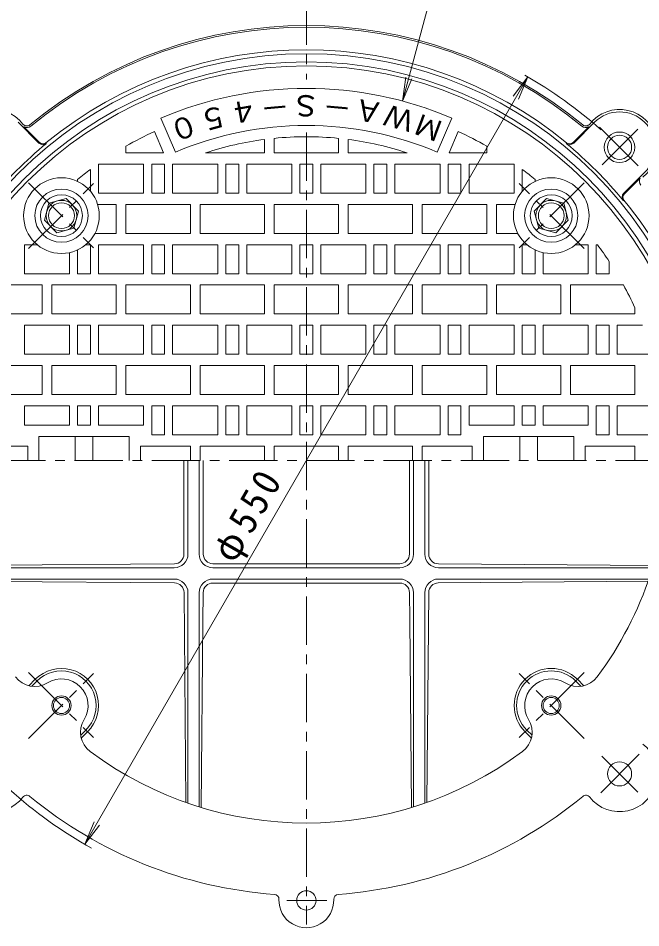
# Model space of a CAD drawing. Units: millimetres, scale not verified. Extents: x -589 to 461, y -801 to 845.
# Drawn here: x -228 to 158, y -9 to 555 of the extents above; entities that cross this region are included whole.
import ezdxf
from ezdxf.enums import TextEntityAlignment as Align

# ---------------------------------------------------------------- set-up
doc = ezdxf.new("R2010")
doc.units = ezdxf.units.MM
doc.header["$LTSCALE"] = 6
doc.linetypes.add('CHAIN1', pattern=[8, 5, -1, 1, -1])
doc.linetypes.add('CHAIN2', pattern=[12, 9, -1, 1, -1])
for name, color, linetype, lineweight in [('1-1_1-1ﾚｲﾔ', 2, 'Continuous', 18), ('1-2_1-2ﾚｲﾔ', 3, 'Continuous', 18), ('1-4_1-4ﾚｲﾔ', 7, 'Continuous', 18)]:
    doc.layers.add(name, color=color, linetype=linetype, lineweight=lineweight)
doc.styles.add('ＭＳ ゴシック', font='')
doc.styles.get('ＭＳ ゴシック').set_extended_font_data('MS Gothic')

msp = doc.modelspace()

# ---------------------------------------------------------------- linework, layer by layer
at = {"layer": '1-1_1-1ﾚｲﾔ'}
for p, q in [((-215.427, 477.913), (-228.341, 490.827)), ((-215.074, 478.267), (-224.787, 487.981)), ((116.187, 478.267), (125.901, 487.981)), ((116.541, 477.913), (129.455, 490.827)), ((147.653, 446.801), (160.567, 459.715)), ((148.007, 446.447), (157.72, 456.161))]:
    msp.add_line(p, q, dxfattribs=at)
at = {"layer": '1-1_1-1ﾚｲﾔ', "linetype": 'CHAIN2'}
for p, q in [((132.514, 487.768), (156.545, 463.737)), ((134.183, 464.443), (156.265, 486.525)), ((157.285, 98.636), (133.33, 74.682)), ((134.048, 97.326), (156.265, 75.108)), ((-61.478, 7.817), (-36.645, 7.817))]:
    msp.add_line(p, q, dxfattribs=at)
at = {"layer": '1-1_1-1ﾚｲﾔ'}
for centre, radius in [((145.011, 475.271), 9.5), ((145.011, 475.271), 7.5), ((-201.471, 128.789), 6), ((-201.471, 128.789), 5), ((102.585, 128.789), 6), ((102.585, 128.789), 5), ((145.011, 86.363), 7.5), ((-49.443, 7.817), 6)]:
    msp.add_circle(centre, radius, dxfattribs=at)
for centre, radius, start, end in [((-49.443, 280.817), 270, 50.52776, 129.47224), ((-49.443, 280.817), 269, 50.52773, 129.47226), ((-49.443, 280.817), 252.5, 0, 180), ((-49.443, 280.817), 255, 50.67221, 129.34225), ((-49.443, 280.817), 247.5, 0, 180), ((-243.898, 475.271), 23.5, 37.9129, 232.08699), ((145.011, 475.271), 23.5, 307.9129, 142.08699), ((145.011, 475.271), 22, 315, 135), ((-222.991, 491.554), 3, 217.91341, 309.47284), ((-222.991, 491.554), 4, 243.30704, 309.47284), ((124.104, 491.554), 4, 230.52716, 296.69296), ((124.104, 491.554), 3, 230.52716, 322.08659), ((-49.443, 280.817), 269, 49.69112, 49.69113), ((-49.443, 280.817), 254.5, 129.3278, 140.67221), ((-212.952, 480.388), 3.5, 225.00101, 309.32761), ((-212.952, 480.388), 3, 225.00101, 308.09975), ((114.066, 480.388), 3.5, 230.67239, 314.99899), ((-49.443, 280.817), 254.5, 39.32779, 50.67223), ((114.066, 480.388), 3, 230.67239, 314.99899), ((161.294, 454.364), 4, 153.30704, 219.47284), ((150.128, 444.326), 3.5, 135.00101, 219.32761), ((150.128, 444.326), 3, 135.00101, 218.09975), ((-49.443, 280.817), 255, 0, 39.34227), ((-49.443, 280.817), 225, 323.39368, 0), ((-218.021, 155.591), 15, 216.60628, 301.69508), ((-201.471, 128.789), 16.5, 328.30493, 121.69507), ((102.584, 128.789), 16.5, 58.30493, 211.69507), ((119.135, 155.591), 15, 238.30492, 323.39372), ((-174.669, 112.239), 15, 148.30492, 233.39372), ((75.783, 112.239), 15, 306.60628, 31.69508), ((-243.898, 86.363), 23.5, 127.9129, 322.08699), ((145.011, 86.363), 23.5, 217.9129, 52.08699), ((-49.443, 280.817), 225, 233.39368, 306.60634), ((-222.991, 70.079), 3, 50.52716, 142.08659), ((-49.443, 280.817), 270, 230.52774, 265.80157), ((-49.443, 280.817), 270, 274.19843, 309.47226), ((124.104, 70.079), 3, 37.91341, 129.47284), ((-69.43, 8.549), 3, 357.90131, 85.80125), ((-29.457, 8.549), 3, 94.19875, 182.09869), ((-49.443, 7.817), 17, 177.90071, 2.09929)]:
    msp.add_arc(centre, radius, start, end, dxfattribs=at)
at = {"layer": '1-2_1-2ﾚｲﾔ', "linetype": 'CHAIN1'}
for p, q in [((-49.443, 568.817), (-49.443, 517.437)), ((-49.443, 484.505), (-49.443, -7.183)), ((-221.87, 453.243), (-181.542, 412.916)), ((-221.87, 412.446), (-181.542, 452.774)), ((122.983, 453.243), (82.656, 412.916)), ((122.983, 412.446), (82.656, 452.774)), ((-337.443, 280.817), (238.557, 280.817)), ((-221.87, 149.187), (-181.542, 108.86)), ((-221.87, 108.39), (-181.542, 148.718)), ((122.983, 149.187), (82.656, 108.86)), ((122.983, 108.39), (82.656, 148.718))]:
    msp.add_line(p, q, dxfattribs=at)
at = {"layer": '1-2_1-2ﾚｲﾔ'}
for p, q in [((-130.715, 472.282), (-139.702, 493.453)), ((31.829, 472.282), (40.816, 493.453)), ((-138.123, 471.817), (-143.759, 485.095)), ((-69.443, 480.819), (-69.443, 471.817)), ((-29.443, 480.819), (-29.443, 471.817)), ((39.236, 471.817), (44.872, 485.095)), ((-161.443, 475.96), (-161.443, 471.817)), ((62.557, 475.96), (62.557, 471.817)), ((-138.123, 471.817), (-161.443, 471.817)), ((-69.443, 471.817), (-29.443, 471.817)), ((39.236, 471.817), (62.557, 471.817)), ((-150.443, 464.817), (-150.443, 446.817)), ((-137.443, 464.817), (-137.443, 446.817)), ((-104.443, 464.817), (-132.443, 464.817)), ((-132.443, 464.817), (-132.443, 446.817)), ((-104.443, 464.817), (-104.443, 446.817)), ((-91.443, 464.817), (-91.443, 446.817)), ((-58.443, 464.817), (-86.443, 464.817)), ((-86.443, 464.817), (-86.443, 446.817)), ((-58.443, 464.817), (-58.443, 446.817)), ((-53.443, 464.817), (-45.443, 464.817)), ((-53.443, 464.817), (-53.443, 446.817)), ((-45.443, 464.817), (-45.443, 446.817)), ((-40.443, 464.817), (-12.443, 464.817)), ((-40.443, 464.817), (-40.443, 446.817)), ((-12.443, 464.817), (-12.443, 446.817)), ((-7.443, 464.817), (-7.443, 446.817)), ((5.557, 464.817), (33.557, 464.817)), ((5.557, 464.817), (5.557, 446.817)), ((33.557, 464.817), (33.557, 446.817)), ((38.557, 464.817), (38.557, 446.817)), ((51.557, 464.817), (51.557, 446.817)), ((-183.443, 461.562), (-183.443, 447.919)), ((84.557, 461.562), (84.557, 447.919)), ((-191.443, 455.348), (-191.443, 454.097)), ((92.557, 455.348), (92.557, 454.098)), ((-150.443, 446.817), (-178.443, 446.817)), ((-137.443, 446.817), (-145.443, 446.817)), ((-104.443, 446.817), (-132.443, 446.817)), ((-91.443, 446.817), (-99.443, 446.817)), ((-58.443, 446.817), (-86.443, 446.817)), ((-53.443, 446.817), (-45.443, 446.817)), ((-40.443, 446.817), (-12.443, 446.817)), ((-7.443, 446.817), (0.557, 446.817)), ((5.557, 446.817), (33.557, 446.817)), ((38.557, 446.817), (46.557, 446.817)), ((51.557, 446.817), (79.557, 446.817)), ((-167.443, 439.817), (-179.029, 439.817)), ((-167.443, 439.817), (-167.443, 421.817)), ((-121.443, 439.817), (-121.443, 421.817)), ((-75.443, 439.817), (-75.443, 421.817)), ((-29.444, 439.817), (-29.444, 421.817)), ((16.556, 439.817), (16.556, 421.817)), ((22.557, 439.817), (22.557, 421.817)), ((68.557, 439.817), (68.557, 421.817)), ((68.557, 439.817), (80.143, 439.817)), ((-167.443, 421.817), (-180.72, 421.817)), ((-121.443, 421.817), (-161.443, 421.817)), ((-75.443, 421.817), (-115.443, 421.817)), ((-29.444, 421.817), (-69.444, 421.817)), ((16.556, 421.817), (-23.444, 421.817)), ((22.557, 421.817), (62.557, 421.817)), ((68.557, 421.817), (81.833, 421.817)), ((-224.443, 414.817), (-224.443, 396.817)), ((-216.546, 414.817), (-224.443, 414.817)), ((-183.443, 414.817), (-186.397, 414.817)), ((-183.443, 414.817), (-183.443, 396.817)), ((-150.443, 414.817), (-178.443, 414.817)), ((-178.443, 414.817), (-178.443, 396.817)), ((-150.443, 414.817), (-150.443, 396.817)), ((-137.443, 414.817), (-137.443, 396.817)), ((-132.443, 414.817), (-132.443, 396.817)), ((-132.443, 414.817), (-104.443, 414.817)), ((-104.443, 414.817), (-104.443, 396.817)), ((-91.443, 414.817), (-91.443, 396.817)), ((-58.443, 414.817), (-86.443, 414.817)), ((-86.443, 414.817), (-86.443, 396.817)), ((-58.443, 414.817), (-58.443, 396.817)), ((-53.443, 414.817), (-45.443, 414.817)), ((-53.443, 414.817), (-53.443, 396.817)), ((-45.443, 414.817), (-45.443, 396.817)), ((-40.443, 414.817), (-12.443, 414.817)), ((-40.443, 414.817), (-40.443, 396.817)), ((-12.443, 414.817), (-12.443, 396.817)), ((-7.443, 414.817), (-7.443, 396.817)), ((33.557, 414.817), (33.557, 396.817)), ((38.557, 414.817), (38.557, 396.817)), ((51.557, 414.817), (79.557, 414.817)), ((51.557, 414.817), (51.557, 396.817)), ((79.557, 414.817), (79.557, 396.817)), ((84.557, 414.817), (84.557, 396.817)), ((84.557, 414.817), (87.51, 414.817)), ((117.659, 414.817), (125.557, 414.817)), ((125.557, 414.817), (125.557, 396.817)), ((130.557, 414.817), (130.557, 396.817)), ((130.557, 414.817), (131.303, 414.817)), ((-196.443, 409.889), (-196.443, 396.817)), ((-191.443, 411.592), (-191.443, 396.817)), ((92.557, 411.592), (92.557, 396.817)), ((97.557, 409.889), (97.557, 396.817)), ((138.557, 404.433), (138.557, 396.817)), ((-196.443, 396.817), (-224.443, 396.817)), ((-183.443, 396.817), (-191.443, 396.817)), ((-150.443, 396.817), (-178.443, 396.817)), ((-137.443, 396.817), (-145.443, 396.817)), ((-132.443, 396.817), (-104.443, 396.817)), ((-91.443, 396.817), (-99.443, 396.817)), ((-58.443, 396.817), (-86.443, 396.817)), ((-53.443, 396.817), (-45.443, 396.817)), ((-40.443, 396.817), (-12.443, 396.817)), ((-7.443, 396.817), (0.557, 396.817)), ((33.557, 396.817), (5.557, 396.817)), ((38.557, 396.817), (46.557, 396.817)), ((51.557, 396.817), (79.557, 396.817)), ((84.557, 396.817), (92.557, 396.817)), ((97.557, 396.817), (125.557, 396.817)), ((130.557, 396.817), (138.557, 396.817)), ((-213.443, 389.817), (-246.278, 389.817)), ((-213.443, 389.817), (-213.443, 371.817)), ((-167.443, 389.817), (-167.443, 371.817)), ((-121.443, 389.817), (-121.443, 371.817)), ((-75.443, 389.817), (-75.443, 371.817)), ((-29.444, 389.817), (-29.444, 371.817)), ((16.556, 389.817), (16.556, 371.817)), ((22.557, 389.817), (62.557, 389.817)), ((22.557, 389.817), (22.557, 371.817)), ((62.557, 389.817), (62.557, 371.817)), ((68.557, 389.817), (68.557, 371.817)), ((114.557, 389.817), (114.557, 371.817)), ((114.557, 389.817), (147.392, 389.817)), ((154.557, 375.732), (154.557, 371.817)), ((-213.443, 371.817), (-253.443, 371.817)), ((-167.443, 371.817), (-207.443, 371.817)), ((-121.443, 371.817), (-161.443, 371.817)), ((-75.443, 371.817), (-115.443, 371.817)), ((-29.444, 371.817), (-69.444, 371.817)), ((16.556, 371.817), (-23.444, 371.817)), ((22.557, 371.817), (62.557, 371.817)), ((68.557, 371.817), (108.557, 371.817)), ((114.557, 371.817), (154.557, 371.817)), ((-196.443, 364.817), (-224.443, 364.817)), ((-224.443, 364.817), (-224.443, 346.817)), ((-196.443, 364.817), (-196.443, 346.817)), ((-183.443, 364.817), (-183.443, 346.817)), ((-150.443, 364.817), (-178.443, 364.817)), ((-178.443, 364.817), (-178.443, 346.817)), ((-150.443, 364.817), (-150.443, 346.817)), ((-137.443, 364.817), (-137.443, 346.817)), ((-104.443, 364.817), (-132.443, 364.817)), ((-132.443, 364.817), (-132.443, 346.817)), ((-104.443, 364.817), (-104.443, 346.817)), ((-91.443, 364.817), (-91.443, 346.817)), ((-58.443, 364.817), (-86.443, 364.817)), ((-86.443, 364.817), (-86.443, 346.817)), ((-58.443, 364.817), (-58.443, 346.817)), ((-53.443, 364.817), (-45.443, 364.817)), ((-53.443, 364.817), (-53.443, 346.817)), ((-45.443, 364.817), (-45.443, 346.817)), ((-40.443, 364.817), (-12.443, 364.817)), ((-40.443, 364.817), (-40.443, 346.817)), ((-12.443, 364.817), (-12.443, 346.817)), ((-7.443, 364.817), (-7.443, 346.817)), ((5.557, 364.817), (33.557, 364.817)), ((5.557, 364.817), (5.557, 346.817)), ((33.557, 364.817), (33.557, 346.817)), ((38.557, 364.817), (38.557, 346.817)), ((51.557, 364.817), (79.557, 364.817)), ((51.557, 364.817), (51.557, 346.817)), ((79.557, 364.817), (79.557, 346.817)), ((84.557, 364.817), (84.557, 346.817)), ((97.557, 364.817), (125.557, 364.817)), ((97.557, 364.817), (97.557, 346.817)), ((125.557, 364.817), (125.557, 346.817)), ((130.557, 364.817), (130.557, 346.817)), ((143.557, 364.817), (143.557, 346.817)), ((143.557, 364.817), (159.289, 364.817)), ((-196.443, 346.817), (-224.443, 346.817)), ((-183.443, 346.817), (-191.443, 346.817)), ((-150.443, 346.817), (-178.443, 346.817)), ((-137.443, 346.817), (-145.443, 346.817)), ((-104.443, 346.817), (-132.443, 346.817)), ((-91.443, 346.817), (-99.443, 346.817)), ((-58.443, 346.817), (-86.443, 346.817)), ((-53.443, 346.817), (-45.443, 346.817)), ((-40.443, 346.817), (-12.443, 346.817)), ((-7.443, 346.817), (0.557, 346.817)), ((5.557, 346.817), (33.557, 346.817)), ((38.557, 346.817), (46.557, 346.817)), ((51.557, 346.817), (79.557, 346.817)), ((84.557, 346.817), (92.557, 346.817)), ((97.557, 346.817), (125.557, 346.817)), ((130.557, 346.817), (138.557, 346.817)), ((143.557, 346.817), (165.659, 346.817)), ((-213.443, 339.817), (-213.443, 321.817)), ((-167.443, 339.817), (-167.443, 321.817)), ((-121.443, 339.817), (-121.443, 321.817)), ((-75.443, 339.817), (-75.443, 321.817)), ((-69.443, 339.817), (-29.443, 339.817)), ((-69.443, 339.817), (-69.443, 321.817)), ((-29.443, 339.817), (-29.443, 321.817)), ((-23.443, 339.817), (-23.443, 321.817)), ((22.557, 339.817), (22.557, 321.817)), ((68.557, 339.817), (68.557, 321.817)), ((114.557, 339.817), (114.557, 321.817)), ((-213.443, 321.817), (-253.443, 321.817)), ((-167.443, 321.817), (-207.443, 321.817)), ((-121.443, 321.817), (-161.443, 321.817)), ((-75.443, 321.817), (-115.443, 321.817)), ((-69.443, 321.817), (-29.443, 321.817)), ((-23.443, 321.817), (16.557, 321.817)), ((22.557, 321.817), (62.557, 321.817)), ((68.557, 321.817), (108.557, 321.817)), ((114.557, 321.817), (154.557, 321.817)), ((-196.443, 314.817), (-224.443, 314.817)), ((-224.443, 314.817), (-224.443, 302.817)), ((-183.443, 314.817), (-191.443, 314.817)), ((-191.443, 314.817), (-191.443, 302.817)), ((-183.443, 314.817), (-183.443, 302.817)), ((-150.443, 314.817), (-178.443, 314.817)), ((-178.443, 314.817), (-178.443, 302.817)), ((-150.443, 314.817), (-150.443, 302.817)), ((-137.443, 314.817), (-137.443, 296.817)), ((-132.443, 314.817), (-132.443, 296.817)), ((-104.443, 314.817), (-132.443, 314.817)), ((-104.443, 314.817), (-104.443, 296.817)), ((-91.443, 314.817), (-91.443, 296.817)), ((-58.443, 314.817), (-86.443, 314.817)), ((-86.443, 314.817), (-86.443, 296.817)), ((-58.443, 314.817), (-58.443, 296.817)), ((-53.443, 314.817), (-45.443, 314.817)), ((-53.443, 314.817), (-53.443, 296.817)), ((-45.443, 314.817), (-45.443, 296.817)), ((-40.443, 314.817), (-12.443, 314.817)), ((-40.443, 314.817), (-40.443, 296.817)), ((-12.443, 314.817), (-12.443, 296.817)), ((-7.443, 314.817), (-7.443, 296.817)), ((5.557, 314.817), (5.557, 296.817)), ((5.557, 314.817), (33.557, 314.817)), ((33.557, 314.817), (33.557, 296.817)), ((38.557, 314.817), (38.557, 296.817)), ((51.557, 314.817), (79.557, 314.817)), ((51.557, 314.817), (51.557, 302.817)), ((79.557, 314.817), (79.557, 302.817)), ((84.557, 314.817), (92.557, 314.817)), ((84.557, 314.817), (84.557, 302.817)), ((92.557, 314.817), (92.557, 302.817)), ((97.557, 314.817), (125.557, 314.817)), ((125.557, 314.817), (125.557, 302.817)), ((130.557, 314.817), (130.557, 296.817)), ((143.557, 314.817), (143.557, 296.817)), ((-183.443, 302.817), (-191.443, 302.817)), ((-150.443, 302.817), (-178.443, 302.817)), ((51.557, 302.817), (79.557, 302.817)), ((84.557, 302.817), (92.557, 302.817)), ((-159.443, 295.817), (-215.443, 295.817)), ((-215.443, 295.817), (-215.443, 280.817)), ((-192.943, 295.817), (-192.943, 280.817)), ((-181.943, 295.817), (-181.943, 280.817)), ((-159.443, 295.817), (-159.443, 280.817)), ((-137.443, 296.817), (-145.443, 296.817)), ((-104.443, 296.817), (-132.443, 296.817)), ((-91.443, 296.817), (-99.443, 296.817)), ((-58.443, 296.817), (-86.443, 296.817)), ((-53.443, 296.817), (-45.443, 296.817)), ((-40.443, 296.817), (-12.443, 296.817)), ((-7.443, 296.817), (0.557, 296.817)), ((5.557, 296.817), (33.557, 296.817)), ((38.557, 296.817), (46.557, 296.817)), ((60.557, 295.817), (116.557, 295.817)), ((60.557, 295.817), (60.557, 280.817)), ((83.057, 295.817), (83.057, 280.817)), ((94.057, 295.817), (94.057, 280.817)), ((116.557, 295.817), (116.557, 280.817)), ((130.557, 296.817), (138.557, 296.817)), ((143.557, 296.817), (171.557, 296.817)), ((-222.443, 289.817), (-253.443, 289.817)), ((-222.443, 289.817), (-222.443, 280.817)), ((-121.443, 289.817), (-152.443, 289.817)), ((-152.443, 289.817), (-152.443, 280.817)), ((-121.443, 289.817), (-121.443, 280.817)), ((-75.443, 289.817), (-115.443, 289.817)), ((-115.443, 289.817), (-115.443, 280.817)), ((-75.443, 289.817), (-75.443, 280.817)), ((-69.443, 289.817), (-29.443, 289.817)), ((-69.443, 289.817), (-69.443, 280.817)), ((-29.443, 289.817), (-29.443, 280.817)), ((-23.443, 289.817), (16.557, 289.817)), ((-23.443, 289.817), (-23.443, 280.817)), ((16.557, 289.817), (16.557, 280.817)), ((22.557, 289.817), (53.557, 289.817)), ((22.557, 289.817), (22.557, 280.817)), ((53.557, 289.817), (53.557, 280.817)), ((123.557, 289.817), (154.557, 289.817)), ((123.557, 289.817), (123.557, 280.817)), ((154.557, 289.817), (154.557, 280.817)), ((-125.443, 222.765), (-125.443, 280.817)), ((-122.943, 222.817), (-122.943, 280.817)), ((-115.943, 222.817), (-115.943, 280.817)), ((-113.443, 222.817), (-113.443, 280.817)), ((14.557, 222.817), (14.557, 280.817)), ((17.057, 222.817), (17.057, 280.817)), ((24.057, 222.817), (24.057, 280.817)), ((26.557, 222.765), (26.557, 280.817)), ((-131.392, 216.765), (-264.789, 215.616)), ((-107.443, 216.817), (8.557, 216.817)), ((32.505, 216.765), (165.903, 215.616)), ((-131.443, 214.317), (-264.392, 214.317)), ((-107.443, 214.317), (8.557, 214.317)), ((32.557, 214.317), (165.505, 214.317)), ((-131.443, 207.317), (-262.1, 207.317)), ((-131.341, 204.867), (-261.636, 205.99)), ((-107.495, 204.817), (8.608, 204.817)), ((-107.443, 207.317), (8.557, 207.317)), ((32.454, 204.867), (162.75, 205.99)), ((32.557, 207.317), (163.213, 207.317)), ((-125.393, 198.919), (-124.27, 68.623)), ((-122.943, 198.817), (-122.943, 68.16)), ((-115.943, 198.817), (-115.943, 65.868)), ((14.608, 198.868), (14.753, 182.016)), ((17.057, 198.817), (17.057, 65.868)), ((24.057, 198.817), (24.057, 68.16)), ((26.506, 198.919), (25.383, 68.623)), ((14.753, 182.016), (15.757, 65.471)), ((-221.73, 141.057), (-217.735, 145.052)), ((-219.95, 140.715), (-216.674, 143.992)), ((121.063, 140.715), (117.787, 143.992)), ((122.844, 141.057), (118.848, 145.052)), ((-189.545, 110.31), (-186.268, 113.586)), ((90.658, 110.31), (87.382, 113.586)), ((-189.203, 108.53), (-185.208, 112.525)), ((90.317, 108.53), (86.321, 112.525))]:
    msp.add_line(p, q, dxfattribs=at)
for points in [[(-75.443, 480.128), (-75.443, 471.817), (-112.053, 471.817)], [(-23.443, 480.128), (-23.443, 471.817), (13.167, 471.817)], [(-150.443, 464.817), (-178.443, 464.817), (-178.443, 446.817)], [(-137.443, 464.817), (-145.443, 464.817), (-145.443, 446.817)], [(-91.443, 464.817), (-99.443, 464.817), (-99.443, 446.817)], [(-7.443, 464.817), (0.557, 464.817), (0.557, 446.817)], [(38.557, 464.817), (46.557, 464.817), (46.557, 446.817)], [(51.557, 464.817), (79.557, 464.817), (79.557, 446.817)], [(-121.443, 439.817), (-161.443, 439.817), (-161.443, 421.817)], [(-75.443, 439.817), (-115.443, 439.817), (-115.443, 421.817)], [(-29.444, 439.817), (-69.444, 439.817), (-69.444, 421.817)], [(16.556, 439.817), (-23.444, 439.817), (-23.444, 421.817)], [(22.557, 439.817), (62.557, 439.817), (62.557, 421.817)], [(-137.443, 414.817), (-145.443, 414.817), (-145.443, 396.817)], [(-91.443, 414.817), (-99.443, 414.817), (-99.443, 396.817)], [(-7.443, 414.817), (0.557, 414.817), (0.557, 396.817)], [(33.557, 414.817), (5.557, 414.817), (5.557, 396.817)], [(38.557, 414.817), (46.557, 414.817), (46.557, 396.817)], [(-167.443, 389.817), (-207.443, 389.817), (-207.443, 371.817)], [(-121.443, 389.817), (-161.443, 389.817), (-161.443, 371.817)], [(-75.443, 389.817), (-115.443, 389.817), (-115.443, 371.817)], [(-29.444, 389.817), (-69.444, 389.817), (-69.444, 371.817)], [(16.556, 389.817), (-23.444, 389.817), (-23.444, 371.817)], [(68.557, 389.817), (108.557, 389.817), (108.557, 371.817)], [(-183.443, 364.817), (-191.443, 364.817), (-191.443, 346.817)], [(-137.443, 364.817), (-145.443, 364.817), (-145.443, 346.817)], [(-91.443, 364.817), (-99.443, 364.817), (-99.443, 346.817)], [(-7.443, 364.817), (0.557, 364.817), (0.557, 346.817)], [(38.557, 364.817), (46.557, 364.817), (46.557, 346.817)], [(84.557, 364.817), (92.557, 364.817), (92.557, 346.817)], [(130.557, 364.817), (138.557, 364.817), (138.557, 346.817)], [(-213.443, 339.817), (-253.443, 339.817), (-253.443, 321.817)], [(-167.443, 339.817), (-207.443, 339.817), (-207.443, 321.817)], [(-121.443, 339.817), (-161.443, 339.817), (-161.443, 321.817)], [(-75.443, 339.817), (-115.443, 339.817), (-115.443, 321.817)], [(-23.443, 339.817), (16.557, 339.817), (16.557, 321.817)], [(22.557, 339.817), (62.557, 339.817), (62.557, 321.817)], [(68.557, 339.817), (108.557, 339.817), (108.557, 321.817)], [(114.557, 339.817), (154.557, 339.817), (154.557, 321.817)], [(-196.443, 314.817), (-196.443, 302.817), (-224.443, 302.817)], [(-137.443, 314.817), (-145.443, 314.817), (-145.443, 296.817)], [(-91.443, 314.817), (-99.443, 314.817), (-99.443, 296.817)], [(-7.443, 314.817), (0.557, 314.817), (0.557, 296.817)], [(38.557, 314.817), (46.557, 314.817), (46.557, 296.817)], [(97.557, 314.817), (97.557, 302.817), (125.557, 302.817)], [(130.557, 314.817), (138.557, 314.817), (138.557, 296.817)], [(143.557, 314.817), (171.557, 314.817), (171.557, 296.817)], [(-113.494, 198.868), (-113.65, 180.855), (-114.644, 65.471)]]:
    msp.add_lwpolyline(points, dxfattribs=at)
for points in [[(-204.31, 422.249), (-193.715, 425.088), (-190.875, 435.684), (-198.632, 443.44), (-209.228, 440.601), (-212.067, 430.005)], [(105.424, 422.249), (94.828, 425.088), (91.989, 435.684), (99.745, 443.44), (110.341, 440.601), (113.181, 430.005)]]:
    msp.add_lwpolyline(points, close=True, dxfattribs=at)
for centre, radius in [((-201.471, 432.845), 23.5), ((102.585, 432.845), 23.5), ((-201.471, 432.845), 16.5), ((102.585, 432.845), 16.5), ((-201.471, 432.845), 13), ((-201.471, 432.845), 9.5), ((-201.471, 432.845), 8), ((102.585, 432.845), 13), ((102.585, 432.845), 9.5), ((102.585, 432.845), 8)]:
    msp.add_circle(centre, radius, dxfattribs=at)
for centre, radius, start, end in [((-49.443, 280.817), 245, 0, 180), ((-49.443, 280.817), 231, 67, 113), ((-49.443, 280.817), 208, 66.99998, 113.00002), ((-49.443, 280.817), 225, 114.78285, 119.85312), ((-49.443, 280.817), 201, 97.43224, 108.14917), ((-49.443, 280.817), 201, 84.28947, 95.71053), ((-49.443, 280.817), 201, 71.85083, 82.56776), ((-49.443, 280.817), 225, 60.14688, 65.21715), ((-49.443, 280.817), 225, 126.55223, 129.13211), ((-49.443, 280.817), 225, 50.86789, 53.44777), ((-49.443, 280.817), 225, 33.32628, 36.55223), ((-49.443, 280.817), 225, 24.95126, 28.97607), ((-131.443, 222.817), 8.5, 270, 0), ((-131.443, 222.765), 6, 270.49338, 0), ((-107.443, 222.817), 8.5, 180, 270), ((-107.443, 222.817), 6, 180, 270), ((8.557, 222.817), 6, 270, 0), ((8.557, 222.817), 8.5, 270, 0), ((32.557, 222.817), 8.5, 180, 270), ((32.557, 222.765), 6, 180, 269.50662), ((-131.443, 198.817), 8.5, 0, 90), ((-131.392, 198.868), 6, 0.49338, 89.50662), ((-107.443, 198.817), 8.5, 90, 180), ((-107.495, 198.817), 6, 90, 179.50591), ((8.557, 198.817), 8.5, 0, 90), ((8.608, 198.817), 6, 0.49409, 90), ((32.557, 198.817), 8.5, 90, 180), ((32.506, 198.868), 6, 90.49338, 179.50662), ((-201.471, 128.789), 23, 314.99974, 134.99974), ((-201.471, 128.789), 21.5, 314.99973, 134.99973), ((102.585, 128.789), 23, 45.00026, 225.00026), ((102.585, 128.789), 21.5, 45.00027, 225.00027)]:
    msp.add_arc(centre, radius, start, end, dxfattribs=at)
at = {"layer": '1-4_1-4ﾚｲﾔ'}
for p, q in [((88.057, 518.974), (-186.943, 42.66)), ((10.344, 503.946), (12.302, 518.817)), ((10.344, 503.946), (16.084, 517.804)), ((88.057, 518.974), (78.925, 507.073)), ((88.057, 518.974), (82.316, 505.115)), ((-186.943, 42.66), (-181.203, 56.518)), ((-186.943, 42.66), (-177.812, 54.56))]:
    msp.add_line(p, q, dxfattribs=at)
msp.add_lwpolyline([(10.344, 503.946), (30.941, 580.817), (359.89, 580.817)], dxfattribs=at)
for start, end in [(48.26003, 60.45209), (227.88812, 241.00664)]:
    msp.add_arc((-49.443, 280.817), 275, start, end, dxfattribs=at)

# ---------------------------------------------------------------- texts
at = {"layer": '1-2_1-2ﾚｲﾔ', "color": 7, "style": 'ＭＳ ゴシック'}
for s, rotation, p in [('４', 190.222, (-81.269, 509.538)), ('Ｓ', 180, (-40.656, 511.598)), ('Ａ', 169.778, (-0.322, 506.419)), ('５', 195.333, (-101.276, 505.804)), ('－', 185.111, (-61.008, 511.474)), ('－', 174.889, (-20.374, 509.909)), ('Ｗ', 164.667, (19.338, 501.157)), ('０', 200.445, (-120.871, 500.303)), ('Ｍ', 159.555, (38.452, 494.164))]:
    msp.add_text(s, height=13.2, rotation=rotation, dxfattribs=at).set_placement(p, align=Align.BOTTOM_LEFT)
at = {"layer": '1-4_1-4ﾚｲﾔ', "color": 2, "insert": (-90.071, 213.765), "char_height": 17.6, "attachment_point": 7, "rotation": 60, "style": 'ＭＳ ゴシック'}
msp.add_mtext('\\T1.21;\\W0.95;φ550', dxfattribs=at)

doc.saveas('drawing.dxf')
